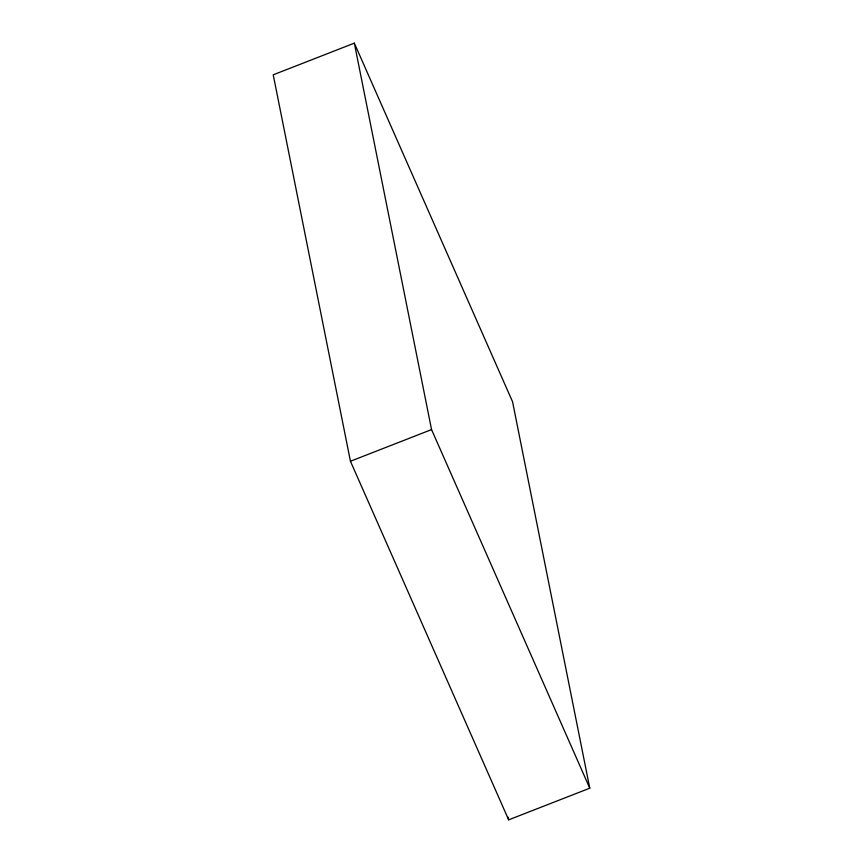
<?xml version="1.0" encoding="UTF-8"?>
<svg xmlns="http://www.w3.org/2000/svg" width="863" height="863" viewBox="0 0 863 863"><rect width="100%" height="100%" fill="white"/><g stroke="black" fill="none" stroke-linecap="round" stroke-linejoin="round"><path stroke-width="1.29" d="M354.337 43.15L273.226 74.811L350.443 461.252L508.663 819.85L589.774 788.189L512.557 401.748L354.337 43.15L431.554 429.591L589.774 788.189M350.443 461.252L431.554 429.591M508.134 817.207L508.663 819.85"/></g></svg>
